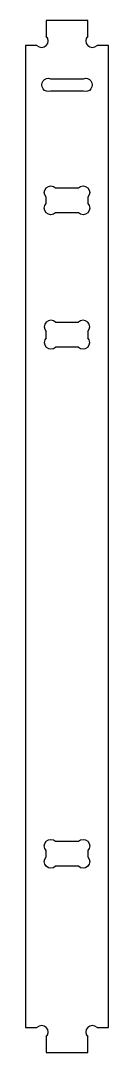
# Model space of a CAD drawing. Header units: millimetres. Extents: x -230 to -190, y -485 to 12.
import ezdxf

# ---------------------------------------------------------------- set-up
doc = ezdxf.new("R2010")
doc.units = ezdxf.units.MM
doc.header["$MEASUREMENT"] = 0

msp = doc.modelspace()

# ---------------------------------------------------------------- linework, layer by layer
for p, q in [((-199.66, 12), (-219.66, 12)), ((-219.66, 12), (-219.66, 4.5)), ((-199.66, 4.5), (-199.66, 12)), ((-224.16, 0), (-229.66, 0)), ((-229.66, 0), (-229.66, -472.89)), ((-189.66, 0), (-195.15, 0)), ((-189.66, -472.89), (-189.66, 0)), ((-215.16, -133.21), (-204.16, -133.21)), ((-219.66, -140.71), (-219.66, -137.71)), ((-199.66, -137.71), (-199.66, -140.71)), ((-204.16, -145.21), (-215.16, -145.21)), ((-229.66, -472.89), (-224.16, -472.89)), ((-195.15, -472.89), (-189.66, -472.89)), ((-219.66, -477.39), (-219.66, -484.89)), ((-199.66, -484.89), (-199.66, -477.39)), ((-219.66, -484.89), (-199.66, -484.89))]:
    msp.add_line(p, q)
for points in [[(-217.59, -21.96, -1.418228), (-217.59, -15.96), (-201.73, -15.96, -1.418228), (-201.73, -21.96)], [(-219.66, -73.02, -1), (-215.16, -68.52), (-204.16, -68.52, -1), (-199.66, -73.02), (-199.66, -76.02, -1), (-204.16, -80.52), (-215.16, -80.52, -1), (-219.66, -76.02)], [(-219.66, -387.74, -1), (-215.16, -383.24), (-204.16, -383.24, -1), (-199.66, -387.74), (-199.66, -390.74, -1), (-204.16, -395.24), (-215.16, -395.24, -1), (-219.66, -390.74)]]:
    msp.add_lwpolyline(points, format="xyb", close=True)
for centre, start, end in [((-221.91, 2.25), -135, 45), ((-197.41, 2.25), 135, 315), ((-217.41, -135.46), 45, 225), ((-201.91, -135.46), -45, 135), ((-217.41, -142.96), 135, 315), ((-201.91, -142.96), -135, 45), ((-221.91, -475.14), -45, 135), ((-197.41, -475.14), 45, 225)]:
    msp.add_arc(centre, 3.18, start, end)

doc.saveas('drawing.dxf')
